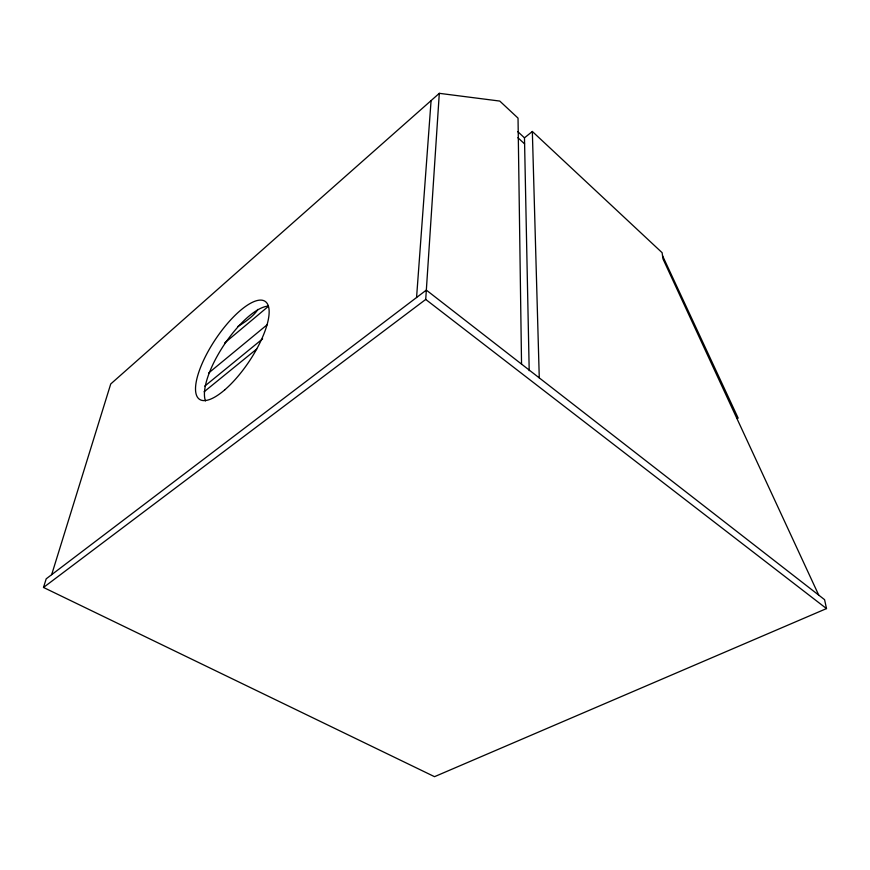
<?xml version="1.0" encoding="UTF-8"?>
<svg xmlns="http://www.w3.org/2000/svg" width="870" height="870" viewBox="0 0 870 870"><rect width="100%" height="100%" fill="white"/><g stroke="black" fill="none" stroke-linecap="round" stroke-linejoin="round"><path stroke-width="1.3" d="M43.5 587.457L46.197 578.822L426.333 290.101L824.575 599.658L826.5 608.587L434.521 776.671L43.5 587.457L425.724 299.443L439.306 93.329L499.771 101.072L518.031 118.124L521.543 364.106M416.567 297.518L431.085 100.594M51.656 574.678L110.729 383.974L439.306 93.329M224.547 343.084L268.221 306.49M208.735 372.925L267.275 324.64M204.776 386.106L262.62 338.854M204.113 391.772L256.726 349.011M529.199 370.685L524.479 137.841L532.342 131.479L662.113 252.691L662.973 258.879L818.735 595.123M736.672 417.959L738.184 418.165L662.548 255.78M425.724 299.443L826.5 608.587M517.889 137.71L524.599 143.887M517.802 131.664L524.479 137.841M532.342 131.479L539.269 377.895M205.505 400.929A58.671 20.499 -56.3 0 1 223.677 345.488A58.671 20.499 -56.3 0 1 268.156 306.12M257.868 309.394A37.91 10.995 -26.8 0 1 237.586 326.652M224.906 389.716A58.953 20.14 -56.2 0 0 267.253 303.576A58.953 20.14 -56.2 0 0 204.852 357.668A58.953 20.14 -56.2 0 0 224.906 389.716"/></g></svg>
